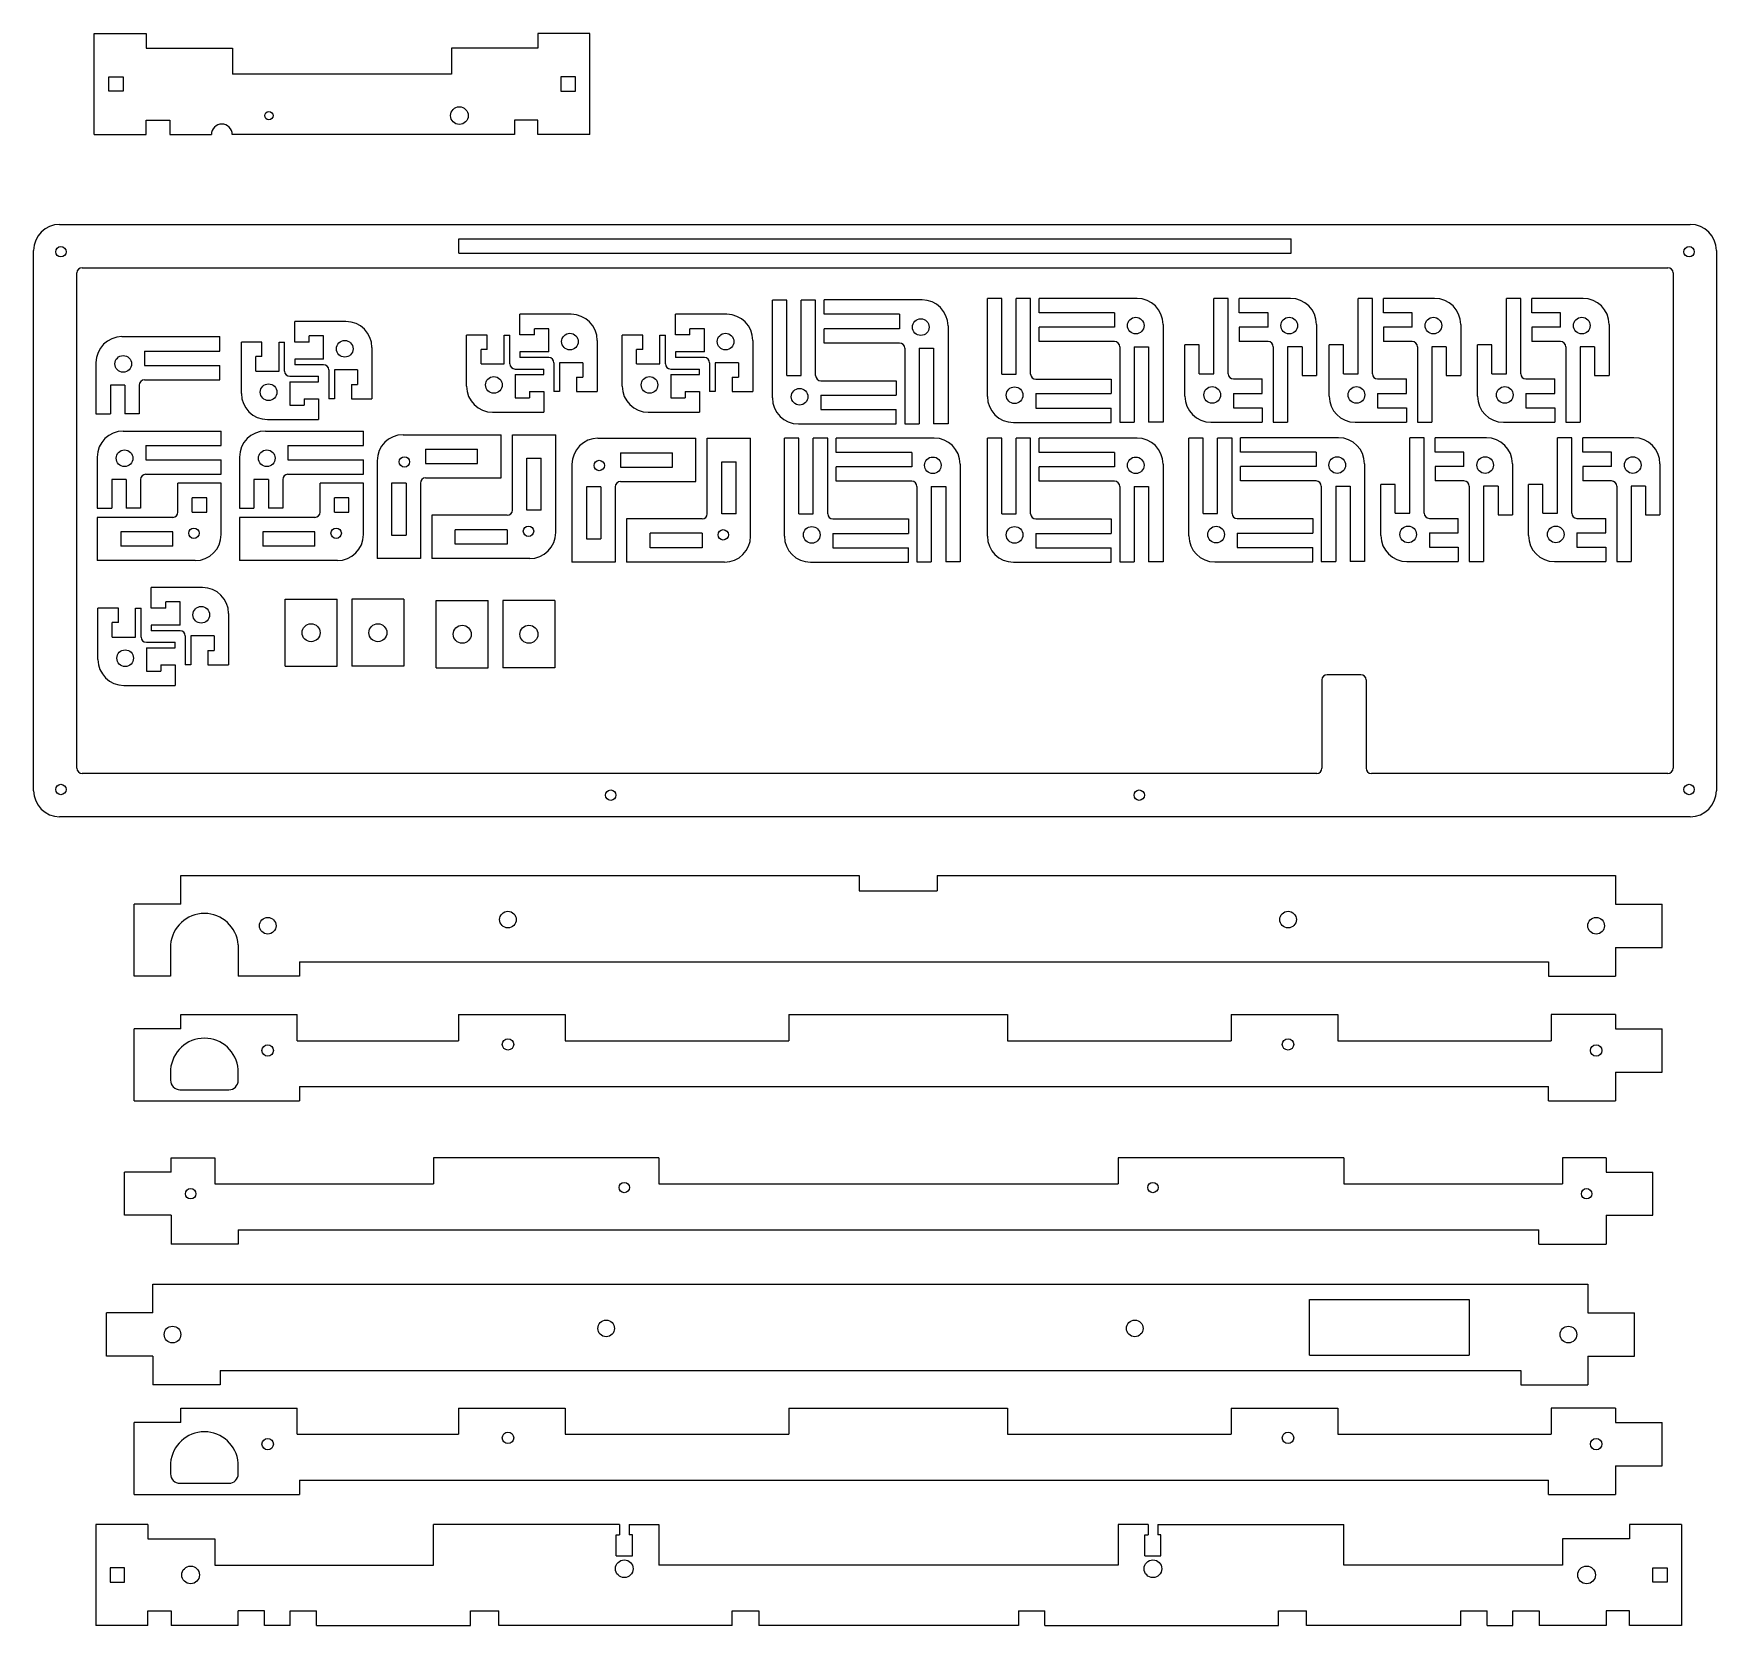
# Model space of a CAD drawing. Header units: inches. Extents: x 70 to 1310, y 181 to 772.
# Drawn here: x 69.9 to 393.4, y 180.7 to 486.7 of the extents above; entities that cross this region are included whole.
import ezdxf

# ---------------------------------------------------------------- set-up
doc = ezdxf.new("R2010")
doc.units = ezdxf.units.IN
doc.header["$LTSCALE"] = 1.21
doc.header["$MEASUREMENT"] = 0
doc.layers.get('0').update_dxf_attribs({"linetype": 'CONTINUOUS'})

msp = doc.modelspace()

# ---------------------------------------------------------------- linework, layer by layer
for p, q in [((81.59, 467.35), (81.59, 486.74)), ((81.59, 486.74), (91.59, 486.74)), ((91.59, 486.74), (91.59, 483.97)), ((176.84, 486.74), (166.84, 486.74)), ((166.84, 486.74), (166.84, 483.97)), ((176.84, 467.35), (176.84, 486.74)), ((91.59, 483.97), (108.19, 483.97)), ((108.19, 483.97), (108.19, 478.94)), ((166.84, 483.97), (150.24, 483.97)), ((150.24, 483.97), (150.24, 478.94)), ((150.24, 478.94), (108.19, 478.94)), ((84.36, 478.43), (87.13, 478.43)), ((84.36, 475.66), (84.36, 478.43)), ((87.13, 475.66), (84.36, 475.66)), ((87.13, 478.43), (87.13, 475.66)), ((174.07, 478.43), (171.3, 478.43)), ((171.3, 478.43), (171.3, 475.66)), ((171.3, 475.66), (174.07, 475.66)), ((174.07, 475.66), (174.07, 478.43)), ((91.59, 467.35), (91.59, 470.12)), ((91.59, 470.12), (96.09, 470.12)), ((96.09, 470.12), (96.09, 467.35)), ((106.11, 469.35), (106.11, 469.35)), ((166.84, 470.12), (162.34, 470.12)), ((162.34, 470.12), (162.34, 467.35)), ((166.84, 467.35), (166.84, 470.12)), ((81.59, 467.35), (91.59, 467.35)), ((96.09, 467.35), (104.11, 467.35)), ((104.11, 467.35), (104.11, 467.35)), ((162.34, 467.35), (108.11, 467.35)), ((108.11, 467.35), (108.11, 467.35)), ((176.84, 467.35), (166.84, 467.35)), ((151.65, 447.29), (311.65, 447.29)), ((151.65, 444.52), (151.65, 447.29)), ((311.65, 444.52), (311.65, 447.29)), ((151.65, 444.52), (311.65, 444.52)), ((214.7, 435.51), (211.93, 435.51)), ((211.93, 416.7), (211.93, 435.51)), ((214.7, 421.01), (214.7, 435.51)), ((217.47, 421.01), (217.47, 435.51)), ((220.24, 435.51), (217.47, 435.51)), ((220.24, 421.01), (220.24, 435.51)), ((221.88, 432.79), (221.88, 435.56)), ((240.69, 435.56), (221.88, 435.56)), ((256.02, 435.8), (253.25, 435.8)), ((253.25, 416.99), (253.25, 435.8)), ((256.02, 421.3), (256.02, 435.8)), ((258.79, 421.3), (258.79, 435.8)), ((261.56, 435.8), (258.79, 435.8)), ((261.56, 421.3), (261.56, 435.8)), ((263.2, 433.08), (263.2, 435.85)), ((282.01, 435.85), (263.2, 435.85)), ((296.76, 421.35), (296.76, 435.85)), ((299.53, 435.85), (296.76, 435.85)), ((299.53, 421.35), (299.53, 435.85)), ((311.5, 435.85), (301.65, 435.85)), ((301.65, 433.08), (301.65, 435.85)), ((324.49, 421.35), (324.49, 435.85)), ((327.26, 435.85), (324.49, 435.85)), ((327.26, 421.35), (327.26, 435.85)), ((339.22, 435.85), (329.37, 435.85)), ((329.37, 433.08), (329.37, 435.85)), ((353, 421.35), (353, 435.85)), ((355.77, 435.85), (353, 435.85)), ((355.77, 421.35), (355.77, 435.85)), ((367.74, 435.85), (357.89, 435.85)), ((357.89, 433.08), (357.89, 435.85)), ((129.97, 431.39), (120.12, 431.39)), ((120.12, 427.43), (120.12, 431.39)), ((173.26, 432.78), (163.41, 432.78)), ((163.41, 428.82), (163.41, 432.78)), ((203.17, 432.78), (193.32, 432.78)), ((193.32, 428.82), (193.32, 432.78)), ((236.38, 432.79), (221.88, 432.79)), ((236.38, 432.79), (236.38, 430.02)), ((245.69, 430.56), (245.69, 411.75)), ((277.7, 433.08), (263.2, 433.08)), ((277.7, 430.31), (263.2, 430.31)), ((263.2, 427.54), (263.2, 430.31)), ((277.7, 433.08), (277.7, 430.31)), ((287.01, 430.85), (287.01, 412.04)), ((307.19, 433.08), (301.65, 433.08)), ((301.65, 430.31), (301.65, 427.54)), ((307.19, 430.31), (301.65, 430.31)), ((307.19, 430.31), (307.19, 433.08)), ((316.5, 430.85), (316.5, 421)), ((334.91, 433.08), (329.37, 433.08)), ((329.37, 430.31), (329.37, 427.54)), ((334.91, 430.31), (329.37, 430.31)), ((334.91, 430.31), (334.91, 433.08)), ((344.22, 430.85), (344.22, 421)), ((363.43, 433.08), (357.89, 433.08)), ((357.89, 430.31), (357.89, 427.54)), ((363.43, 430.31), (357.89, 430.31)), ((363.43, 430.31), (363.43, 433.08)), ((372.74, 430.85), (372.74, 421)), ((86.92, 428.49), (105.73, 428.49)), ((105.73, 425.72), (105.73, 428.49)), ((109.86, 417.57), (109.86, 427.42)), ((113.83, 427.42), (109.86, 427.42)), ((113.83, 424.65), (113.83, 427.42)), ((117.1, 421.88), (117.1, 427.42)), ((117.1, 427.42), (118.17, 427.42)), ((118.17, 421.88), (118.17, 427.42)), ((122.89, 427.43), (120.12, 427.43)), ((122.89, 427.43), (122.89, 428.62)), ((125.66, 428.62), (122.89, 428.62)), ((125.66, 424.16), (125.66, 428.62)), ((153.16, 418.95), (153.16, 428.8)), ((157.12, 428.8), (153.16, 428.8)), ((157.12, 426.03), (157.12, 428.8)), ((160.39, 423.26), (160.39, 428.8)), ((160.39, 428.8), (161.47, 428.8)), ((161.47, 423.26), (161.47, 428.8)), ((166.18, 428.82), (163.41, 428.82)), ((166.18, 428.82), (166.18, 430.01)), ((168.95, 430.01), (166.18, 430.01)), ((168.95, 425.55), (168.95, 430.01)), ((178.26, 427.78), (178.26, 417.93)), ((183.07, 418.95), (183.07, 428.8)), ((187.03, 428.8), (183.07, 428.8)), ((187.03, 426.03), (187.03, 428.8)), ((190.3, 423.26), (190.3, 428.8)), ((190.3, 428.8), (191.38, 428.8)), ((191.38, 423.26), (191.38, 428.8)), ((196.09, 428.82), (193.32, 428.82)), ((196.09, 428.82), (196.09, 430.01)), ((198.86, 430.01), (196.09, 430.01)), ((198.86, 425.55), (198.86, 430.01)), ((208.17, 427.78), (208.17, 417.93)), ((236.38, 430.02), (221.88, 430.02)), ((221.88, 427.25), (221.88, 430.02)), ((236.38, 427.25), (221.88, 427.25)), ((277.7, 427.54), (263.2, 427.54)), ((307.19, 427.54), (301.65, 427.54)), ((334.91, 427.54), (329.37, 427.54)), ((363.43, 427.54), (357.89, 427.54)), ((91.23, 425.72), (91.23, 422.95)), ((91.23, 425.72), (105.73, 425.72)), ((113.83, 424.65), (112.63, 424.65)), ((112.63, 421.88), (112.63, 424.65)), ((125.66, 424.16), (120.12, 424.16)), ((120.12, 424.16), (120.12, 423.08)), ((134.97, 426.39), (134.97, 416.54)), ((157.12, 426.03), (155.93, 426.03)), ((155.93, 423.26), (155.93, 426.03)), ((168.95, 425.55), (163.41, 425.55)), ((163.41, 425.55), (163.41, 424.47)), ((168.95, 424.47), (163.41, 424.47)), ((187.03, 426.03), (185.84, 426.03)), ((185.84, 423.26), (185.84, 426.03)), ((198.86, 425.55), (193.32, 425.55)), ((193.32, 425.55), (193.32, 424.47)), ((198.86, 424.47), (193.32, 424.47)), ((237.38, 426.25), (237.38, 411.75)), ((240.15, 426.25), (242.92, 426.25)), ((240.15, 426.25), (240.15, 411.75)), ((242.92, 426.25), (242.92, 411.75)), ((278.7, 426.54), (278.7, 412.04)), ((281.47, 426.54), (284.24, 426.54)), ((281.47, 426.54), (281.47, 412.04)), ((284.24, 426.54), (284.24, 412.04)), ((291.22, 417.04), (291.22, 426.89)), ((293.99, 426.89), (291.22, 426.89)), ((293.99, 421.35), (293.99, 426.89)), ((308.19, 426.54), (308.19, 412.04)), ((313.73, 426.54), (310.96, 426.54)), ((310.96, 426.54), (310.96, 412.04)), ((313.73, 426.54), (313.73, 421)), ((318.95, 417.04), (318.95, 426.89)), ((321.72, 426.89), (318.95, 426.89)), ((321.72, 421.35), (321.72, 426.89)), ((335.91, 426.54), (335.91, 412.04)), ((341.45, 426.54), (338.68, 426.54)), ((338.68, 426.54), (338.68, 412.04)), ((341.45, 426.54), (341.45, 421)), ((347.46, 417.04), (347.46, 426.89)), ((350.23, 426.89), (347.46, 426.89)), ((350.23, 421.35), (350.23, 426.89)), ((364.43, 426.54), (364.43, 412.04)), ((369.97, 426.54), (367.2, 426.54)), ((367.2, 426.54), (367.2, 412.04)), ((369.97, 426.54), (369.97, 421)), ((81.92, 423.49), (81.92, 413.64)), ((91.23, 422.95), (105.73, 422.95)), ((105.73, 420.18), (105.73, 422.95)), ((112.63, 421.88), (117.1, 421.88)), ((119.17, 420.88), (124.71, 420.88)), ((125.66, 423.08), (120.12, 423.08)), ((124.71, 419.8), (124.71, 420.88)), ((126.66, 422.08), (126.66, 416.54)), ((132.2, 422.08), (127.74, 422.08)), ((127.74, 422.08), (127.74, 416.54)), ((132.2, 422.08), (132.2, 419.31)), ((155.93, 423.26), (160.39, 423.26)), ((162.47, 422.26), (168.01, 422.26)), ((162.47, 421.19), (162.47, 416.72)), ((162.47, 421.19), (168.01, 421.19)), ((168.01, 421.19), (168.01, 422.26)), ((169.95, 423.47), (169.95, 417.93)), ((175.49, 423.47), (171.03, 423.47)), ((171.03, 423.47), (171.03, 417.93)), ((174.3, 420.7), (174.3, 417.93)), ((174.3, 420.7), (175.49, 420.7)), ((175.49, 423.47), (175.49, 420.7)), ((185.84, 423.26), (190.3, 423.26)), ((192.38, 422.26), (197.92, 422.26)), ((192.38, 421.19), (192.38, 416.72)), ((192.38, 421.19), (197.92, 421.19)), ((197.92, 421.19), (197.92, 422.26)), ((199.86, 423.47), (199.86, 417.93)), ((205.4, 423.47), (200.94, 423.47)), ((200.94, 423.47), (200.94, 417.93)), ((204.21, 420.7), (204.21, 417.93)), ((204.21, 420.7), (205.4, 420.7)), ((205.4, 423.47), (205.4, 420.7)), ((214.7, 421.01), (217.47, 421.01)), ((256.02, 421.3), (258.79, 421.3)), ((293.99, 421.35), (296.76, 421.35)), ((313.73, 421), (316.5, 421)), ((321.72, 421.35), (324.49, 421.35)), ((341.45, 421), (344.22, 421)), ((350.23, 421.35), (353, 421.35)), ((369.97, 421), (372.74, 421)), ((87.46, 419.18), (84.69, 419.18)), ((84.69, 419.18), (84.69, 413.64)), ((87.46, 419.18), (87.46, 413.64)), ((90.23, 419.18), (90.23, 413.64)), ((91.23, 420.18), (105.73, 420.18)), ((119.17, 419.8), (119.17, 415.34)), ((119.17, 419.8), (124.71, 419.8)), ((131.01, 419.31), (131.01, 416.54)), ((131.01, 419.31), (132.2, 419.31)), ((165.24, 417.92), (168.01, 417.92)), ((165.24, 417.92), (165.24, 416.72)), ((168.01, 417.92), (168.01, 413.95)), ((171.03, 417.93), (169.95, 417.93)), ((174.3, 417.93), (178.26, 417.93)), ((195.15, 417.92), (197.92, 417.92)), ((195.15, 417.92), (195.15, 416.72)), ((197.92, 417.92), (197.92, 413.95)), ((200.94, 417.93), (199.86, 417.93)), ((204.21, 417.93), (208.17, 417.93)), ((221.24, 420.01), (235.74, 420.01)), ((221.24, 417.24), (221.24, 414.47)), ((221.24, 417.24), (235.74, 417.24)), ((235.74, 420.01), (235.74, 417.24)), ((262.56, 420.3), (277.06, 420.3)), ((262.56, 417.53), (262.56, 414.76)), ((262.56, 417.53), (277.06, 417.53)), ((277.06, 420.3), (277.06, 417.53)), ((300.53, 420.35), (306.07, 420.35)), ((300.53, 417.58), (300.53, 414.81)), ((300.53, 417.58), (306.07, 417.58)), ((306.07, 417.58), (306.07, 420.35)), ((328.26, 420.35), (333.8, 420.35)), ((328.26, 417.58), (328.26, 414.81)), ((328.26, 417.58), (333.8, 417.58)), ((333.8, 417.58), (333.8, 420.35)), ((356.77, 420.35), (362.31, 420.35)), ((356.77, 417.58), (356.77, 414.81)), ((356.77, 417.58), (362.31, 417.58)), ((362.31, 417.58), (362.31, 420.35)), ((119.17, 415.34), (121.94, 415.34)), ((121.94, 416.53), (124.71, 416.53)), ((121.94, 416.53), (121.94, 415.34)), ((124.71, 416.53), (124.71, 412.57)), ((127.74, 416.54), (126.66, 416.54)), ((131.01, 416.54), (134.97, 416.54)), ((162.47, 416.72), (165.24, 416.72)), ((192.38, 416.72), (195.15, 416.72)), ((221.24, 414.47), (235.74, 414.47)), ((235.74, 411.7), (235.74, 414.47)), ((262.56, 414.76), (277.06, 414.76)), ((277.06, 411.99), (277.06, 414.76)), ((300.53, 414.81), (306.07, 414.81)), ((306.07, 414.81), (306.07, 412.04)), ((328.26, 414.81), (333.8, 414.81)), ((333.8, 414.81), (333.8, 412.04)), ((356.77, 414.81), (362.31, 414.81)), ((362.31, 414.81), (362.31, 412.04)), ((81.92, 413.64), (84.69, 413.64)), ((90.23, 413.64), (87.46, 413.64)), ((114.86, 412.57), (124.71, 412.57)), ((158.16, 413.95), (168.01, 413.95)), ((188.07, 413.95), (197.92, 413.95)), ((216.93, 411.7), (235.74, 411.7)), ((237.38, 411.75), (240.15, 411.75)), ((245.69, 411.75), (242.92, 411.75)), ((258.25, 411.99), (277.06, 411.99)), ((278.7, 412.04), (281.47, 412.04)), ((287.01, 412.04), (284.24, 412.04)), ((296.22, 412.04), (306.07, 412.04)), ((308.19, 412.04), (310.96, 412.04)), ((323.95, 412.04), (333.8, 412.04)), ((335.91, 412.04), (338.68, 412.04)), ((352.46, 412.04), (362.31, 412.04)), ((364.43, 412.04), (367.2, 412.04)), ((87.17, 410.34), (105.98, 410.34)), ((91.48, 407.57), (91.48, 404.8)), ((91.48, 407.57), (105.98, 407.57)), ((105.98, 407.57), (105.98, 410.34)), ((114.51, 410.34), (133.32, 410.34)), ((118.82, 407.57), (118.82, 404.8)), ((118.82, 407.57), (133.32, 407.57)), ((133.32, 407.57), (133.32, 410.34)), ((140.97, 409.64), (159.78, 409.64)), ((159.78, 401.33), (159.78, 409.64)), ((161.98, 395.14), (161.98, 409.64)), ((161.98, 409.64), (170.29, 409.64)), ((170.29, 390.83), (170.29, 409.64)), ((178.41, 408.95), (197.22, 408.95)), ((197.22, 400.64), (197.22, 408.95)), ((199.42, 394.45), (199.42, 408.95)), ((199.42, 408.95), (207.73, 408.95)), ((207.73, 390.14), (207.73, 408.95)), ((217.02, 408.94), (214.25, 408.94)), ((214.25, 390.13), (214.25, 408.94)), ((217.02, 394.44), (217.02, 408.94)), ((219.79, 394.44), (219.79, 408.94)), ((222.56, 408.94), (219.79, 408.94)), ((222.56, 394.44), (222.56, 408.94)), ((224.2, 406.23), (224.2, 409)), ((243.01, 409), (224.2, 409)), ((256.02, 408.94), (253.25, 408.94)), ((253.25, 390.13), (253.25, 408.94)), ((256.02, 394.44), (256.02, 408.94)), ((258.79, 394.44), (258.79, 408.94)), ((261.56, 408.94), (258.79, 408.94)), ((261.56, 394.44), (261.56, 408.94)), ((263.2, 406.23), (263.2, 409)), ((282.01, 409), (263.2, 409)), ((294.74, 409), (291.97, 409)), ((291.97, 390.19), (291.97, 409)), ((294.74, 394.5), (294.74, 409)), ((297.51, 394.5), (297.51, 409)), ((300.28, 409), (297.51, 409)), ((300.28, 394.5), (300.28, 409)), ((301.93, 406.28), (301.93, 409.05)), ((320.74, 409.05), (301.93, 409.05)), ((334.43, 394.55), (334.43, 409.05)), ((337.2, 409.05), (334.43, 409.05)), ((337.2, 394.55), (337.2, 409.05)), ((349.17, 409.05), (339.32, 409.05)), ((339.32, 406.28), (339.32, 409.05)), ((362.8, 394.55), (362.8, 409.05)), ((365.57, 409.05), (362.8, 409.05)), ((365.57, 394.55), (365.57, 409.05)), ((377.53, 409.05), (367.68, 409.05)), ((367.68, 406.28), (367.68, 409.05)), ((82.17, 405.34), (82.17, 395.49)), ((91.48, 404.8), (105.98, 404.8)), ((105.98, 402.03), (105.98, 404.8)), ((109.51, 405.34), (109.51, 395.49)), ((118.82, 404.8), (133.32, 404.8)), ((133.32, 402.03), (133.32, 404.8)), ((135.97, 404.64), (135.97, 385.83)), ((145.28, 406.87), (145.28, 404.1)), ((145.28, 406.87), (155.28, 406.87)), ((155.28, 404.1), (155.28, 406.87)), ((164.75, 395.14), (164.75, 405.14)), ((164.75, 405.14), (167.52, 405.14)), ((167.52, 395.14), (167.52, 405.14)), ((182.72, 406.18), (182.72, 403.41)), ((182.72, 406.18), (192.72, 406.18)), ((192.72, 403.41), (192.72, 406.18)), ((202.19, 394.45), (202.19, 404.45)), ((202.19, 404.45), (204.96, 404.45)), ((204.96, 394.45), (204.96, 404.45)), ((238.7, 406.23), (224.2, 406.23)), ((238.7, 406.23), (238.7, 403.46)), ((277.7, 406.23), (263.2, 406.23)), ((277.7, 406.23), (277.7, 403.46)), ((316.43, 406.28), (301.93, 406.28)), ((316.43, 406.28), (316.43, 403.51)), ((344.86, 406.28), (339.32, 406.28)), ((344.86, 403.51), (344.86, 406.28)), ((373.22, 406.28), (367.68, 406.28)), ((373.22, 403.51), (373.22, 406.28)), ((91.48, 402.03), (105.98, 402.03)), ((118.82, 402.03), (133.32, 402.03)), ((145.28, 404.1), (155.28, 404.1)), ((145.28, 401.33), (159.78, 401.33)), ((173.41, 403.95), (173.41, 385.14)), ((182.72, 403.41), (192.72, 403.41)), ((238.7, 403.46), (224.2, 403.46)), ((224.2, 400.69), (224.2, 403.46)), ((248.01, 404), (248.01, 385.19)), ((277.7, 403.46), (263.2, 403.46)), ((263.2, 400.69), (263.2, 403.46)), ((287.01, 404), (287.01, 385.19)), ((316.43, 403.51), (301.93, 403.51)), ((301.93, 400.74), (301.93, 403.51)), ((325.74, 404.05), (325.74, 385.24)), ((339.32, 403.51), (339.32, 400.74)), ((344.86, 403.51), (339.32, 403.51)), ((354.17, 404.05), (354.17, 394.2)), ((367.68, 403.51), (367.68, 400.74)), ((373.22, 403.51), (367.68, 403.51)), ((382.53, 404.05), (382.53, 394.2)), ((87.71, 401.03), (84.94, 401.03)), ((84.94, 401.03), (84.94, 395.49)), ((87.71, 401.03), (87.71, 395.49)), ((90.48, 401.03), (90.48, 395.49)), ((97.67, 394.75), (97.67, 400.29)), ((105.98, 400.29), (97.67, 400.29)), ((105.98, 390.44), (105.98, 400.29)), ((115.05, 401.03), (112.28, 401.03)), ((112.28, 401.03), (112.28, 395.49)), ((115.05, 401.03), (115.05, 395.49)), ((117.82, 401.03), (117.82, 395.49)), ((125.01, 394.75), (125.01, 400.29)), ((133.32, 400.29), (125.01, 400.29)), ((133.32, 390.44), (133.32, 400.29)), ((141.51, 400.33), (138.74, 400.33)), ((138.74, 400.33), (138.74, 390.33)), ((141.51, 400.33), (141.51, 390.33)), ((144.28, 400.33), (144.28, 385.83)), ((178.95, 399.64), (176.18, 399.64)), ((176.18, 399.64), (176.18, 389.64)), ((178.95, 399.64), (178.95, 389.64)), ((181.72, 399.64), (181.72, 385.14)), ((182.72, 400.64), (197.22, 400.64)), ((238.7, 400.69), (224.2, 400.69)), ((239.7, 399.69), (239.7, 385.19)), ((242.47, 399.69), (245.24, 399.69)), ((242.47, 399.69), (242.47, 385.19)), ((245.24, 399.69), (245.24, 385.19)), ((277.7, 400.69), (263.2, 400.69)), ((278.7, 399.69), (278.7, 385.19)), ((281.47, 399.69), (284.24, 399.69)), ((281.47, 399.69), (281.47, 385.19)), ((284.24, 399.69), (284.24, 385.19)), ((316.43, 400.74), (301.93, 400.74)), ((317.43, 399.74), (317.43, 385.24)), ((320.2, 399.74), (322.97, 399.74)), ((320.2, 399.74), (320.2, 385.24)), ((322.97, 399.74), (322.97, 385.24)), ((328.89, 390.24), (328.89, 400.09)), ((331.66, 400.09), (328.89, 400.09)), ((331.66, 394.55), (331.66, 400.09)), ((344.86, 400.74), (339.32, 400.74)), ((345.86, 399.74), (345.86, 385.24)), ((351.4, 399.74), (348.63, 399.74)), ((348.63, 399.74), (348.63, 385.24)), ((351.4, 399.74), (351.4, 394.2)), ((357.26, 390.24), (357.26, 400.09)), ((360.03, 400.09), (357.26, 400.09)), ((360.03, 394.55), (360.03, 400.09)), ((373.22, 400.74), (367.68, 400.74)), ((374.22, 399.74), (374.22, 385.24)), ((379.76, 399.74), (376.99, 399.74)), ((376.99, 399.74), (376.99, 385.24)), ((379.76, 399.74), (379.76, 394.2)), ((82.17, 395.49), (84.94, 395.49)), ((90.48, 395.49), (87.71, 395.49)), ((100.44, 394.75), (100.44, 397.52)), ((103.21, 397.52), (100.44, 397.52)), ((100.44, 394.75), (103.21, 394.75)), ((103.21, 394.75), (103.21, 397.52)), ((109.51, 395.49), (112.28, 395.49)), ((117.82, 395.49), (115.05, 395.49)), ((127.78, 394.75), (127.78, 397.52)), ((130.55, 397.52), (127.78, 397.52)), ((127.78, 394.75), (130.55, 394.75)), ((130.55, 394.75), (130.55, 397.52)), ((167.52, 395.14), (164.75, 395.14)), ((96.67, 393.75), (82.17, 393.75)), ((82.17, 393.75), (82.17, 385.44)), ((124.01, 393.75), (109.51, 393.75)), ((109.51, 393.75), (109.51, 385.44)), ((160.98, 394.14), (146.48, 394.14)), ((146.48, 394.14), (146.48, 385.83)), ((160.98, 391.37), (150.98, 391.37)), ((150.98, 388.6), (150.98, 391.37)), ((160.98, 391.37), (160.98, 388.6)), ((198.42, 393.45), (183.92, 393.45)), ((183.92, 393.45), (183.92, 385.14)), ((204.96, 394.45), (202.19, 394.45)), ((217.02, 394.44), (219.79, 394.44)), ((223.56, 393.44), (238.06, 393.44)), ((238.06, 393.44), (238.06, 390.67)), ((256.02, 394.44), (258.79, 394.44)), ((262.56, 393.44), (277.06, 393.44)), ((277.06, 393.44), (277.06, 390.67)), ((294.74, 394.5), (297.51, 394.5)), ((301.28, 393.5), (315.78, 393.5)), ((315.78, 393.5), (315.78, 390.73)), ((331.66, 394.55), (334.43, 394.55)), ((338.2, 393.55), (343.74, 393.55)), ((343.74, 390.78), (343.74, 393.55)), ((351.4, 394.2), (354.17, 394.2)), ((360.03, 394.55), (362.8, 394.55)), ((366.57, 393.55), (372.11, 393.55)), ((372.11, 390.78), (372.11, 393.55)), ((379.76, 394.2), (382.53, 394.2)), ((96.67, 390.98), (86.67, 390.98)), ((86.67, 390.98), (86.67, 388.21)), ((96.67, 388.21), (86.67, 388.21)), ((96.67, 388.21), (96.67, 390.98)), ((124.01, 390.98), (114.01, 390.98)), ((114.01, 390.98), (114.01, 388.21)), ((124.01, 388.21), (114.01, 388.21)), ((124.01, 388.21), (124.01, 390.98)), ((138.74, 390.33), (141.51, 390.33)), ((160.98, 388.6), (150.98, 388.6)), ((176.18, 389.64), (178.95, 389.64)), ((198.42, 390.68), (188.42, 390.68)), ((188.42, 387.91), (188.42, 390.68)), ((198.42, 390.68), (198.42, 387.91)), ((223.56, 390.67), (223.56, 387.9)), ((223.56, 390.67), (238.06, 390.67)), ((262.56, 390.67), (262.56, 387.9)), ((262.56, 390.67), (277.06, 390.67)), ((301.28, 390.73), (301.28, 387.96)), ((301.28, 390.73), (315.78, 390.73)), ((338.2, 390.78), (338.2, 388.01)), ((338.2, 390.78), (343.74, 390.78)), ((366.57, 390.78), (366.57, 388.01)), ((366.57, 390.78), (372.11, 390.78)), ((100.98, 385.44), (82.17, 385.44)), ((128.32, 385.44), (109.51, 385.44)), ((144.28, 385.83), (135.97, 385.83)), ((165.29, 385.83), (146.48, 385.83)), ((181.72, 385.14), (173.41, 385.14)), ((202.73, 385.14), (183.92, 385.14)), ((198.42, 387.91), (188.42, 387.91)), ((219.25, 385.13), (238.06, 385.13)), ((223.56, 387.9), (238.06, 387.9)), ((238.06, 385.13), (238.06, 387.9)), ((239.7, 385.19), (242.47, 385.19)), ((248.01, 385.19), (245.24, 385.19)), ((258.25, 385.13), (277.06, 385.13)), ((262.56, 387.9), (277.06, 387.9)), ((277.06, 385.13), (277.06, 387.9)), ((278.7, 385.19), (281.47, 385.19)), ((287.01, 385.19), (284.24, 385.19)), ((296.97, 385.19), (315.78, 385.19)), ((301.28, 387.96), (315.78, 387.96)), ((315.78, 385.19), (315.78, 387.96)), ((317.43, 385.24), (320.2, 385.24)), ((325.74, 385.24), (322.97, 385.24)), ((333.89, 385.24), (343.74, 385.24)), ((338.2, 388.01), (343.74, 388.01)), ((343.74, 388.01), (343.74, 385.24)), ((345.86, 385.24), (348.63, 385.24)), ((362.26, 385.24), (372.11, 385.24)), ((366.57, 388.01), (372.11, 388.01)), ((372.11, 388.01), (372.11, 385.24)), ((374.22, 385.24), (376.99, 385.24)), ((102.4, 380.25), (92.55, 380.25)), ((92.55, 376.29), (92.55, 380.25)), ((82.29, 366.43), (82.29, 376.28)), ((86.26, 376.28), (82.29, 376.28)), ((86.26, 373.51), (86.26, 376.28)), ((89.53, 370.74), (89.53, 376.28)), ((89.53, 376.28), (90.6, 376.28)), ((90.6, 370.74), (90.6, 376.28)), ((95.32, 376.29), (92.55, 376.29)), ((95.32, 376.29), (95.32, 377.48)), ((98.09, 377.48), (95.32, 377.48)), ((98.09, 373.02), (98.09, 377.48)), ((107.4, 375.25), (107.4, 365.4)), ((118.27, 365.12), (118.27, 378.01)), ((118.27, 378.01), (128.27, 378.01)), ((128.27, 365.12), (128.27, 378.01)), ((141.1, 378.01), (131.1, 378.01)), ((131.1, 378.01), (131.1, 365.12)), ((141.1, 378.01), (141.1, 365.12)), ((147.31, 364.84), (147.31, 377.73)), ((147.31, 377.73), (157.31, 377.73)), ((157.31, 364.84), (157.31, 377.73)), ((170.14, 377.73), (160.14, 377.73)), ((160.14, 377.73), (160.14, 364.84)), ((170.14, 377.73), (170.14, 364.84)), ((86.26, 373.51), (85.06, 373.51)), ((85.06, 370.74), (85.06, 373.51)), ((98.09, 373.02), (92.55, 373.02)), ((92.55, 373.02), (92.55, 371.94)), ((98.09, 371.94), (92.55, 371.94)), ((85.06, 370.74), (89.53, 370.74)), ((91.6, 369.74), (97.14, 369.74)), ((97.14, 368.66), (97.14, 369.74)), ((99.09, 370.94), (99.09, 365.4)), ((104.63, 370.94), (100.16, 370.94)), ((100.16, 370.94), (100.16, 365.4)), ((104.63, 370.94), (104.63, 368.17)), ((91.6, 368.66), (91.6, 364.2)), ((91.6, 368.66), (97.14, 368.66)), ((103.43, 368.17), (103.43, 365.4)), ((103.43, 368.17), (104.63, 368.17)), ((91.6, 364.2), (94.37, 364.2)), ((94.37, 365.39), (97.14, 365.39)), ((94.37, 365.39), (94.37, 364.2)), ((97.14, 365.39), (97.14, 361.43)), ((100.16, 365.4), (99.09, 365.4)), ((103.43, 365.4), (107.4, 365.4)), ((118.27, 365.12), (128.27, 365.12)), ((141.1, 365.12), (131.1, 365.12)), ((147.31, 364.84), (157.31, 364.84)), ((170.14, 364.84), (160.14, 364.84)), ((317.55, 362.5), (317.55, 345.5)), ((325.05, 363.5), (318.55, 363.5)), ((326.05, 362.5), (326.05, 345.5)), ((87.29, 361.43), (97.14, 361.43)), ((98.21, 319.38), (98.21, 324.92)), ((98.21, 324.92), (228.61, 324.92)), ((228.61, 324.92), (228.61, 321.92)), ((243.61, 324.92), (374.01, 324.92)), ((243.61, 324.92), (243.61, 321.92)), ((374.01, 324.92), (374.01, 319.38)), ((228.61, 321.92), (243.61, 321.92)), ((89.25, 305.53), (89.25, 319.38)), ((98.21, 319.38), (89.25, 319.38)), ((374.01, 319.38), (382.97, 319.38)), ((382.97, 311.07), (382.97, 319.38)), ((374.01, 311.07), (374.01, 305.53)), ((374.01, 311.07), (382.97, 311.07)), ((121.06, 308.3), (361.11, 308.3)), ((121.06, 308.3), (121.06, 305.53)), ((361.11, 308.3), (361.11, 305.53)), ((96.26, 305.53), (89.25, 305.53)), ((121.06, 305.53), (109.26, 305.53)), ((361.11, 305.53), (374.01, 305.53)), ((98.21, 298.16), (120.61, 298.16)), ((98.21, 295.39), (98.21, 298.16)), ((120.61, 293.13), (120.61, 298.16)), ((151.61, 298.16), (151.61, 293.13)), ((151.61, 298.16), (172.11, 298.16)), ((172.11, 298.16), (172.11, 293.13)), ((215.11, 298.16), (215.11, 293.13)), ((215.11, 298.16), (257.11, 298.16)), ((257.11, 298.16), (257.11, 293.13)), ((300.11, 298.16), (300.11, 293.13)), ((300.11, 298.16), (320.61, 298.16)), ((320.61, 298.16), (320.61, 293.13)), ((374.01, 298.16), (361.61, 298.16)), ((361.61, 298.16), (361.61, 293.13)), ((374.01, 298.16), (374.01, 295.39)), ((89.25, 281.54), (89.25, 295.39)), ((98.21, 295.39), (89.25, 295.39)), ((374.01, 295.39), (382.97, 295.39)), ((382.97, 287.08), (382.97, 295.39)), ((120.61, 293.13), (151.61, 293.13)), ((172.11, 293.13), (215.11, 293.13)), ((257.11, 293.13), (300.11, 293.13)), ((320.61, 293.13), (361.61, 293.13)), ((374.01, 287.08), (374.01, 281.54)), ((374.01, 287.08), (382.97, 287.08)), ((89.25, 281.54), (121.06, 281.54)), ((121.06, 284.31), (361.11, 284.31)), ((121.06, 284.31), (121.06, 281.54)), ((361.11, 281.54), (361.11, 284.31)), ((361.11, 281.54), (374.01, 281.54)), ((96.37, 270.64), (104.77, 270.64)), ((96.37, 267.87), (96.37, 270.64)), ((104.77, 270.64), (104.77, 265.61)), ((146.77, 270.64), (146.77, 265.61)), ((190.12, 270.64), (146.77, 270.64)), ((190.12, 270.64), (190.12, 265.61)), ((278.42, 270.64), (278.42, 265.61)), ((321.77, 270.64), (278.42, 270.64)), ((321.77, 270.64), (321.77, 265.61)), ((363.77, 270.64), (363.77, 265.61)), ((372.17, 270.64), (363.77, 270.64)), ((372.17, 270.64), (372.17, 267.87)), ((87.41, 259.56), (87.41, 267.87)), ((96.37, 267.87), (87.41, 267.87)), ((104.77, 265.61), (146.77, 265.61)), ((190.12, 265.61), (278.42, 265.61)), ((321.77, 265.61), (363.77, 265.61)), ((372.17, 267.87), (381.13, 267.87)), ((381.13, 259.56), (381.13, 267.87)), ((96.37, 259.56), (87.41, 259.56)), ((96.37, 259.56), (96.37, 254.02)), ((372.17, 259.56), (372.17, 254.02)), ((372.17, 259.56), (381.13, 259.56)), ((109.27, 256.79), (359.27, 256.79)), ((109.27, 256.79), (109.27, 254.02)), ((359.27, 254.02), (359.27, 256.79)), ((109.27, 254.02), (96.37, 254.02)), ((359.27, 254.02), (372.17, 254.02)), ((92.88, 246.33), (368.68, 246.33)), ((92.88, 240.79), (92.88, 246.33)), ((368.68, 246.33), (368.68, 240.79)), ((315.17, 232.67), (315.17, 243.37)), ((315.17, 243.37), (345.87, 243.37)), ((345.87, 243.37), (345.87, 232.67)), ((83.92, 232.48), (83.92, 240.79)), ((92.88, 240.79), (83.92, 240.79)), ((368.68, 240.79), (377.64, 240.79)), ((377.64, 232.48), (377.64, 240.79)), ((92.88, 232.48), (83.92, 232.48)), ((92.88, 232.48), (92.88, 226.94)), ((105.78, 229.71), (355.78, 229.71)), ((105.78, 229.71), (105.78, 226.94)), ((315.17, 232.67), (345.87, 232.67)), ((355.78, 229.71), (355.78, 226.94)), ((368.68, 232.48), (368.68, 226.94)), ((368.68, 232.48), (377.64, 232.48)), ((105.78, 226.94), (92.88, 226.94)), ((355.78, 226.94), (368.68, 226.94)), ((98.21, 222.5), (120.61, 222.5)), ((98.21, 219.73), (98.21, 222.5)), ((120.61, 217.47), (120.61, 222.5)), ((151.61, 222.5), (151.61, 217.47)), ((151.61, 222.5), (172.11, 222.5)), ((172.11, 222.5), (172.11, 217.47)), ((215.11, 222.5), (215.11, 217.47)), ((215.11, 222.5), (257.11, 222.5)), ((257.11, 222.5), (257.11, 217.47)), ((300.11, 222.5), (300.11, 217.47)), ((300.11, 222.5), (320.61, 222.5)), ((320.61, 222.5), (320.61, 217.47)), ((374.01, 222.5), (361.61, 222.5)), ((361.61, 222.5), (361.61, 217.47)), ((374.01, 222.5), (374.01, 219.73)), ((89.25, 205.88), (89.25, 219.73)), ((98.21, 219.73), (89.25, 219.73)), ((120.61, 217.47), (151.61, 217.47)), ((172.11, 217.47), (215.11, 217.47)), ((257.11, 217.47), (300.11, 217.47)), ((320.61, 217.47), (361.61, 217.47)), ((374.01, 219.73), (382.97, 219.73)), ((382.97, 211.42), (382.97, 219.73)), ((374.01, 211.42), (374.01, 205.88)), ((374.01, 211.42), (382.97, 211.42)), ((121.06, 208.65), (361.11, 208.65)), ((121.06, 208.65), (121.06, 205.88)), ((361.11, 205.88), (361.11, 208.65)), ((89.25, 205.88), (121.06, 205.88)), ((361.11, 205.88), (374.01, 205.88)), ((81.87, 200.12), (81.87, 180.73)), ((91.87, 200.12), (81.87, 200.12)), ((91.87, 200.12), (91.87, 197.35)), ((91.87, 197.35), (104.77, 197.35)), ((104.77, 197.35), (104.77, 192.32)), ((182.55, 200.12), (146.77, 200.12)), ((146.77, 192.32), (146.77, 200.12)), ((184.4, 200.12), (190.12, 200.12)), ((190.12, 200.12), (190.12, 192.32)), ((278.42, 200.12), (278.42, 192.32)), ((284.15, 200.12), (278.42, 200.12)), ((286, 200.12), (321.77, 200.12)), ((321.77, 192.32), (321.77, 200.12)), ((376.67, 197.35), (363.77, 197.35)), ((363.77, 197.35), (363.77, 192.32)), ((376.67, 200.12), (376.67, 197.35)), ((386.67, 200.12), (376.67, 200.12)), ((386.67, 200.12), (386.67, 180.73)), ((87.41, 191.81), (84.64, 191.81)), ((84.64, 191.81), (84.64, 189.04)), ((87.41, 189.04), (87.41, 191.81)), ((104.77, 192.32), (146.77, 192.32)), ((278.42, 192.32), (190.12, 192.32)), ((363.77, 192.32), (321.77, 192.32)), ((381.13, 189.04), (381.13, 191.81)), ((381.13, 191.81), (383.9, 191.81)), ((383.9, 191.81), (383.9, 189.04)), ((84.64, 189.04), (87.41, 189.04)), ((383.9, 189.04), (381.13, 189.04)), ((91.87, 180.73), (91.87, 183.5)), ((91.87, 183.5), (96.37, 183.5)), ((96.37, 183.5), (96.37, 180.73)), ((376.67, 183.5), (372.17, 183.5)), ((372.17, 183.5), (372.17, 180.73)), ((376.67, 180.73), (376.67, 183.5)), ((91.87, 180.73), (81.87, 180.73)), ((109.22, 180.73), (96.37, 180.73)), ((372.17, 180.73), (359.32, 180.73)), ((386.67, 180.73), (376.67, 180.73))]:
    msp.add_line(p, q)
at = {"linetype": 'Continuous'}
for p, q in [((74.94, 450.06), (388.36, 450.06)), ((69.94, 341.19), (69.94, 445.06)), ((393.36, 445.06), (393.36, 341.19)), ((78.25, 345.5), (78.25, 440.75)), ((79.25, 441.75), (384.05, 441.75)), ((385.05, 440.75), (385.05, 345.5)), ((316.55, 344.5), (79.25, 344.5)), ((384.05, 344.5), (327.05, 344.5)), ((388.36, 336.19), (74.94, 336.19)), ((102.76, 317.58), (102.76, 317.58)), ((96.26, 311.58), (96.26, 305.53)), ((109.26, 311.58), (109.26, 305.53)), ((102.76, 293.59), (102.76, 293.59)), ((96.26, 287.59), (96.26, 285.51)), ((109.26, 285.5), (109.26, 287.59)), ((98.06, 283.71), (107.46, 283.7)), ((102.76, 217.93), (102.76, 217.93)), ((96.26, 211.93), (96.26, 209.84)), ((109.26, 209.84), (109.26, 211.93)), ((98.06, 208.04), (107.46, 208.04)), ((181.93, 194.12), (181.93, 198.12)), ((181.93, 198.12), (182.55, 198.12)), ((182.55, 200.12), (182.55, 198.12)), ((184.4, 200.12), (184.4, 198.12)), ((185.02, 198.12), (184.4, 198.12)), ((185.02, 194.12), (185.02, 198.12)), ((283.53, 194.12), (283.53, 198.12)), ((283.53, 198.12), (284.15, 198.12)), ((284.15, 200.12), (284.15, 198.12)), ((286, 200.12), (286, 198.12)), ((286.62, 198.12), (286, 198.12)), ((286.62, 194.12), (286.62, 198.12)), ((181.93, 194.12), (185.02, 194.12)), ((283.53, 194.12), (286.62, 194.12)), ((109.22, 180.73), (109.22, 183.5)), ((114.32, 183.5), (109.22, 183.5)), ((114.32, 180.73), (114.32, 183.5)), ((119.22, 180.73), (119.22, 183.5)), ((119.22, 183.5), (124.32, 183.5)), ((124.32, 180.73), (124.32, 183.5)), ((153.92, 180.73), (153.92, 183.5)), ((153.92, 183.5), (159.32, 183.5)), ((159.32, 180.73), (159.32, 183.5)), ((204.22, 180.73), (204.22, 183.5)), ((204.22, 183.5), (209.32, 183.5)), ((209.32, 183.5), (209.32, 180.73)), ((259.22, 183.5), (259.22, 180.73)), ((259.22, 183.5), (264.32, 183.5)), ((264.32, 180.73), (264.32, 183.5)), ((309.22, 180.73), (309.22, 183.5)), ((309.22, 183.5), (314.62, 183.5)), ((314.62, 180.73), (314.62, 183.5)), ((344.22, 180.73), (344.22, 183.5)), ((344.22, 183.5), (349.32, 183.5)), ((349.32, 180.73), (349.32, 183.5)), ((354.22, 180.73), (354.22, 183.5)), ((354.22, 183.5), (359.32, 183.5)), ((359.32, 183.5), (359.32, 180.73)), ((119.22, 180.73), (114.32, 180.73)), ((124.32, 180.73), (153.92, 180.73)), ((204.22, 180.73), (159.32, 180.73)), ((259.22, 180.73), (209.32, 180.73)), ((264.32, 180.73), (309.22, 180.73)), ((344.22, 180.73), (314.62, 180.73)), ((349.32, 180.73), (354.22, 180.73))]:
    msp.add_line(p, q, dxfattribs=at)
for centre, radius in [((151.76, 470.98), 1.7), ((115.16, 470.98), 0.8), ((75.18, 444.82), 1), ((388.12, 444.82), 1), ((240.45, 430.32), 1.6), ((281.77, 430.61), 1.6), ((311.26, 430.61), 1.6), ((338.98, 430.61), 1.6), ((367.5, 430.61), 1.6), ((129.73, 426.15), 1.6), ((173.02, 427.54), 1.6), ((202.93, 427.54), 1.6), ((87.16, 423.25), 1.6), ((158.4, 419.2), 1.6), ((188.31, 419.2), 1.6), ((115.11, 417.81), 1.6), ((217.17, 416.94), 1.6), ((258.49, 417.23), 1.6), ((296.46, 417.28), 1.6), ((324.19, 417.28), 1.6), ((352.7, 417.28), 1.6), ((87.41, 405.1), 1.6), ((114.75, 405.1), 1.6), ((141.21, 404.4), 1), ((178.65, 403.71), 1), ((242.77, 403.75), 1.6), ((281.77, 403.75), 1.6), ((320.49, 403.8), 1.6), ((348.93, 403.8), 1.6), ((377.29, 403.8), 1.6), ((100.74, 390.68), 1), ((128.08, 390.68), 1), ((165.05, 391.07), 1), ((202.49, 390.38), 1), ((219.49, 390.38), 1.6), ((258.49, 390.38), 1.6), ((297.22, 390.43), 1.6), ((334.13, 390.48), 1.6), ((362.5, 390.48), 1.6), ((102.16, 375.01), 1.6), ((123.27, 371.57), 1.73), ((136.1, 371.57), 1.73), ((152.31, 371.28), 1.73), ((165.14, 371.28), 1.73), ((87.53, 366.67), 1.6), ((75.18, 341.43), 1), ((180.85, 340.34), 1), ((282.45, 340.34), 1), ((388.12, 341.43), 1)]:
    msp.add_circle(centre, radius)
for centre, radius in [((161.11, 316.41), 1.6), ((311.04, 316.41), 1.6), ((114.93, 315.23), 1.6), ((370.26, 315.23), 1.6), ((114.93, 291.24), 1.1), ((161.11, 292.42), 1.1), ((311.04, 292.42), 1.1), ((370.26, 291.24), 1.1), ((183.47, 264.9), 1), ((285.07, 264.9), 1), ((100.12, 263.71), 1), ((368.42, 263.71), 1), ((179.98, 237.82), 1.6), ((281.58, 237.82), 1.6), ((96.63, 236.64), 1.6), ((364.93, 236.64), 1.6), ((161.11, 216.76), 1.1), ((311.04, 216.76), 1.1), ((114.93, 215.58), 1.1), ((370.26, 215.58), 1.1), ((100.12, 190.42), 1.7), ((183.47, 191.61), 1.7), ((285.07, 191.61), 1.7), ((368.42, 190.42), 1.7)]:
    msp.add_circle(centre, radius, dxfattribs=at)
for centre, radius, start, end in [((106.11, 467.35), 2, 0, 180), ((240.69, 430.56), 5, 0, 90), ((282.01, 430.85), 5, 0, 90), ((311.5, 430.85), 5, 0, 90), ((339.22, 430.85), 5, 0, 90), ((367.74, 430.85), 5, 0, 90), ((129.97, 426.39), 5, 0, 90), ((173.26, 427.78), 5, 0, 90), ((203.17, 427.78), 5, 0, 90), ((86.92, 423.49), 5, 90, 180), ((114.86, 417.57), 5, 180, 270), ((158.16, 418.95), 5, 180, 270), ((188.07, 418.95), 5, 180, 270), ((216.93, 416.7), 5, 180, 270), ((258.25, 416.99), 5, 180, 270), ((296.22, 417.04), 5, 180, 270), ((323.95, 417.04), 5, 180, 270), ((352.46, 417.04), 5, 180, 270), ((87.17, 405.34), 5, 90, 180), ((114.51, 405.34), 5, 90, 180), ((140.97, 404.64), 5, 90, 180), ((178.41, 403.95), 5, 90, 180), ((243.01, 404), 5, 0, 90), ((282.01, 404), 5, 0, 90), ((320.74, 404.05), 5, 0, 90), ((349.17, 404.05), 5, 0, 90), ((377.53, 404.05), 5, 0, 90), ((100.98, 390.44), 5, 270, 0), ((128.32, 390.44), 5, 270, 0), ((165.29, 390.83), 5, 270, 0), ((202.73, 390.14), 5, 270, 0), ((219.25, 390.13), 5, 180, 270), ((258.25, 390.13), 5, 180, 270), ((296.97, 390.19), 5, 180, 270), ((333.89, 390.24), 5, 180, 270), ((362.26, 390.24), 5, 180, 270), ((102.4, 375.25), 5, 0, 90), ((87.29, 366.43), 5, 180, 270), ((318.55, 362.5), 1, 90, 180), ((325.05, 362.5), 1, 0, 90), ((316.55, 345.5), 1, 270, 0), ((327.05, 345.5), 1, 180, 270)]:
    msp.add_arc(centre, radius, start, end)
for centre, radius, start, end in [((74.94, 445.06), 5, 90, 180), ((388.36, 445.06), 5, 0, 90), ((79.25, 440.75), 1, 90, 180), ((384.05, 440.75), 1, 0, 90), ((236.38, 426.25), 1, 0, 90), ((277.7, 426.54), 1, 0, 90), ((307.19, 426.54), 1, 0, 90), ((334.91, 426.54), 1, 0, 90), ((363.43, 426.54), 1, 0, 90), ((168.95, 423.47), 1, 0, 90), ((198.86, 423.47), 1, 0, 90), ((119.17, 421.88), 1, 180, 270), ((125.66, 422.08), 1, 0, 90), ((162.47, 423.26), 1, 180, 270), ((192.38, 423.26), 1, 180, 270), ((221.24, 421.01), 1, 180, 270), ((262.56, 421.3), 1, 180, 270), ((300.53, 421.35), 1, 180, 270), ((328.26, 421.35), 1, 180, 270), ((356.77, 421.35), 1, 180, 270), ((91.23, 419.18), 1, 90, 180), ((91.48, 401.03), 1, 90, 180), ((118.82, 401.03), 1, 90, 180), ((145.28, 400.33), 1, 90, 180), ((182.72, 399.64), 1, 90, 180), ((238.7, 399.69), 1, 0, 90), ((277.7, 399.69), 1, 0, 90), ((316.43, 399.74), 1, 0, 90), ((344.86, 399.74), 1, 0, 90), ((373.22, 399.74), 1, 0, 90), ((96.67, 394.75), 1, 270, 0), ((124.01, 394.75), 1, 270, 0), ((160.98, 395.14), 1, 270, 0), ((198.42, 394.45), 1, 270, 0), ((223.56, 394.44), 1, 180, 270), ((262.56, 394.44), 1, 180, 270), ((301.28, 394.5), 1, 180, 270), ((338.2, 394.55), 1, 180, 270), ((366.57, 394.55), 1, 180, 270), ((98.09, 370.94), 1, 0, 90), ((91.6, 370.74), 1, 180, 270), ((79.25, 345.5), 1, 180, 270), ((384.05, 345.5), 1, 270, 0), ((74.94, 341.19), 5, 180, 270), ((388.36, 341.19), 5, 270, 0), ((102.76, 311.07), 6.52, 4.4881, 175.5119), ((102.76, 287.08), 6.52, 4.4881, 175.5119), ((98.06, 285.51), 1.8, 179.98, 269.98), ((107.46, 285.5), 1.8, 269.98, 359.9599), ((102.76, 211.42), 6.52, 4.4881, 175.5119), ((98.06, 209.84), 1.8, 179.98, 269.98), ((107.46, 209.84), 1.8, 269.98, 359.9599)]:
    msp.add_arc(centre, radius, start, end, dxfattribs=at)

doc.saveas('drawing.dxf')
